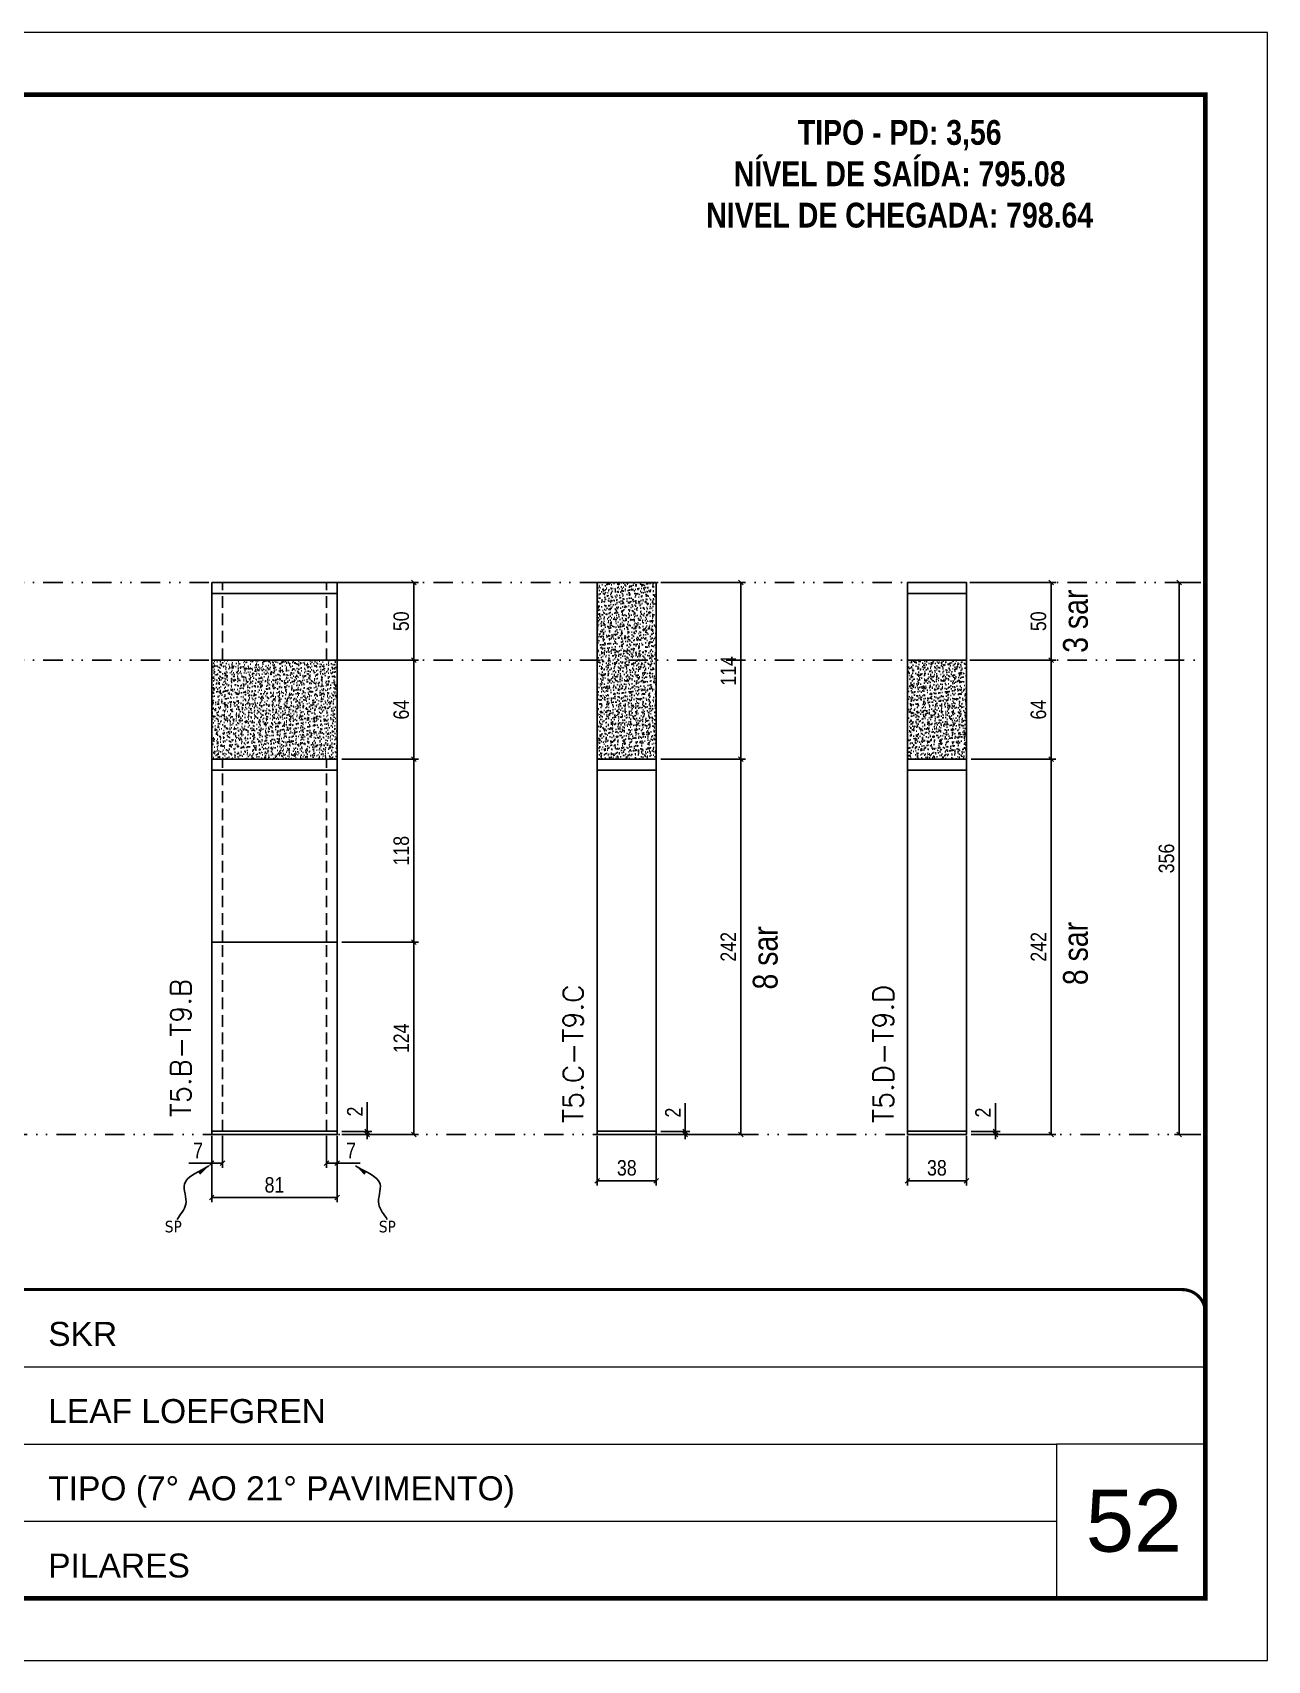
# Model space of a CAD drawing. Extents: x 14400 to 27878, y -21631 to 6985.
# Drawn here: x 19857 to 20653, y -7848 to -6798 of the extents above; entities that cross this region are included whole.
import ezdxf

# ---------------------------------------------------------------- set-up
doc = ezdxf.new("R2010")
doc.units = 0
for name, pattern in [('CONTINUO', [0]), ('DASHED', [0.75, 0.5, -0.25]), ('DIVIDE2', [0.625, 0.25, -0.125, 0, -0.125, 0, -0.125]), ('HIDDEN', [0.375, 0.25, -0.125])]:
    doc.linetypes.add(name, pattern=pattern)
for name, color, linetype, lineweight in [('CARIMBO', 255, 'Continuous', 9), ('Folhas', 255, 'Continuous', 9), ('SARRAFO DE PRESSAO', 251, 'DASHED', 9), ('Texto Seção', 7, 'Continuous', 15)]:
    doc.layers.add(name, color=color, linetype=linetype, lineweight=lineweight)
for name, color, linetype in [('COTA', 241, 'Continuous'), ('NOMENCLATURA', 7, 'Continuous'), ('Nível', 160, 'Continuous'), ('Painéis', 200, 'Continuous'), ('SARR_2.2x7', 40, 'Continuous'), ('Sarrafo de Pressão', 42, 'HIDDEN'), ('texto', 7, 'Continuous')]:
    doc.layers.add(name, color=color, linetype=linetype)
doc.styles.add('ARIAL', font='arial.ttf')
doc.styles.add('ARIAL_NARROW', font='ARIALN.TTF', dxfattribs={"height": 0.2})
doc.styles.add('COTA TECNICA', font='techl___.ttf', dxfattribs={"height": 10})
doc.styles.add('COTA TECNICA-50', font='techl___.ttf', dxfattribs={"height": 10})
doc.styles.add('REGUA-120', font='ROMANS.shx', dxfattribs={"height": 15})
doc.styles.add('ROMANC', font='techb___.ttf', dxfattribs={"height": 2.5})
doc.styles.get("Standard").update_dxf_attribs({"font": 'arial.ttf'})
doc.dimstyles.new('COTA PAINEL-50', dxfattribs={"dimtxt": 10, "dimasz": 3, "dimexe": 3, "dimexo": 3, "dimgap": 3, "dimtad": 1, "dimdec": 1, "dimzin": 12, "dimdsep": 46, "dimtxsty": 'COTA TECNICA-50', "dimblk1": 'OBLIQUE', "dimblk2": 'OBLIQUE', "dimsah": 1, "dimcen": 0.9, "dimclrd": 4, "dimclre": 4, "dimclrt": 240, "dimadec": 1, "dimazin": 3, "dimtfac": 1, "dimtdec": 1, "dimtmove": 0, "dimatfit": 3, "dimfxl": 1, "dimtolj": 1, "dimtzin": 12, "dimarcsym": 0})
doc.dimstyles.new('PAINEL', dxfattribs={"dimtxt": 10, "dimasz": 3, "dimexe": 3, "dimexo": 3, "dimgap": 3, "dimtad": 1, "dimdec": 1, "dimzin": 12, "dimdsep": 46, "dimtxsty": 'COTA TECNICA', "dimblk1": 'OBLIQUE', "dimblk2": 'OBLIQUE', "dimsah": 1, "dimcen": 0.9, "dimclrd": 4, "dimclre": 4, "dimclrt": 240, "dimadec": 1, "dimazin": 3, "dimtfac": 1, "dimtdec": 1, "dimtmove": 0, "dimatfit": 3, "dimfxl": 1, "dimtolj": 1, "dimtzin": 12, "dimarcsym": 0})
doc.dimstyles.get("Standard").update_dxf_attribs({"dimtxt": 0.18, "dimasz": 0.18, "dimexe": 0.18, "dimexo": 0.0625, "dimgap": 0.09, "dimtad": 0, "dimtih": 1, "dimtoh": 1, "dimdec": 4, "dimzin": 0, "dimdsep": 46, "dimtxsty": 'Standard', "dimcen": 0.09, "dimadec": 0, "dimazin": 0, "dimtfac": 1, "dimtdec": 4, "dimtofl": 0, "dimtmove": 0, "dimatfit": 3, "dimfxl": 1, "dimtolj": 1, "dimtzin": 0, "dimarcsym": 0})

# ---------------------------------------------------------------- blocks, each defined once
blk = doc.blocks.new('9999999999')
at = {"color": 30, "linetype": 'CONTINUO'}
for p, q in [((98564.6, 34379.6), (99584, 34379.6)), ((98564.6, 34329.8), (99488, 34329.8)), ((99584, 34329.8), (99488, 34329.8)), ((99488, 34329.8), (99488, 34230.2)), ((98564.6, 34280), (99488, 34280))]:
    blk.add_line(p, q, dxfattribs=at)
at = {"color": 30, "linetype": 'CONTINUO', "const_width": 2}
blk.add_lwpolyline([(99584, 34230.2), (99584, 34414.4, 0.414214), (99569, 34429.4), (98229, 34429.4, 0.414214), (98214, 34414.4), (98214, 34245.2, 0.414214), (98229, 34230.2), (99584, 34230.2)], format="xyb", dxfattribs=at)
at = {"layer": 'Folhas'}
blk.add_lwpolyline([(98139, 34190.2), (99624, 34190.2), (99624, 35240.2), (98139, 35240.2)], close=True, dxfattribs=at)
at = {"layer": 'Folhas', "color": 30, "const_width": 3}
blk.add_lwpolyline([(98214, 34230.2), (99584, 34230.2), (99584, 35200.2), (98214, 35200.2)], close=True, dxfattribs=at)
at = {"color": 7, "linetype": 'Continuous', "ltscale": 5, "style": 'ARIAL'}
for s, height, p in [('SKR', 15.48, (98837.7, 34393.1)), ('LEAF LOEFGREN', 15.483, (98837.7, 34343.3)), ('TIPO (7° AO 21° PAVIMENTO)', 15.483, (98837.7, 34293.5)), ('PILARES', 15.48, (98837.7, 34243.7))]:
    blk.add_text(s, height=height, dxfattribs=at).set_placement(p)
blk = doc.blocks.new('_Oblique')
at = {"color": 0, "linetype": 'ByBlock', "lineweight": -2}
blk.add_line((-0.5, -0.5), (0.5, 0.5), dxfattribs=at)
blk = doc.blocks.new('*D2266')
at = {"layer": 'COTA', "color": 4, "lineweight": -2, "transparency": 16777216}
for p, q in [((20610.5, -7152.9), (20593.6, -7152.9)), ((20596.6, -7508.9), (20596.6, -7152.9)), ((20610.5, -7508.9), (20593.6, -7508.9))]:
    blk.add_line(p, q, dxfattribs=at)
at = {"layer": 'Defpoints', "color": 0, "transparency": 16777216}
for p in [(20596.6, -7152.9), (20613.5, -7152.9), (20613.5, -7508.9)]:
    blk.add_point(p, dxfattribs=at)
at = {"layer": 'COTA', "color": 4, "lineweight": -2, "transparency": 16777216, "xscale": 3, "yscale": 3, "zscale": 3}
for p, rotation in [((20596.6, -7152.9), 90), ((20596.6, -7508.9), 270)]:
    blk.add_blockref('_Oblique', p, dxfattribs=dict(at, rotation=rotation))
at = {"layer": 'COTA', "color": 240, "transparency": 16777216, "insert": (20588.4, -7330.9), "char_height": 10, "attachment_point": 5, "rotation": 90, "style": 'COTA TECNICA'}
blk.add_mtext('\\A1;356', dxfattribs=at)
blk = doc.blocks.new('*D2274')
at = {"layer": 'COTA', "color": 4, "lineweight": -2, "transparency": 16777216}
for p, q in [((19972.6, -7509.9), (19972.6, -7552.6)), ((20053.6, -7509.9), (20053.6, -7552.6)), ((20053.6, -7549.6), (19972.6, -7549.6))]:
    blk.add_line(p, q, dxfattribs=at)
at = {"layer": 'Defpoints', "color": 0, "transparency": 16777216}
for p in [(19972.6, -7506.9), (20053.6, -7506.9), (19972.6, -7549.6)]:
    blk.add_point(p, dxfattribs=at)
at = {"layer": 'COTA', "color": 4, "lineweight": -2, "transparency": 16777216, "xscale": 3, "yscale": 3, "zscale": 3, "rotation": 180}
blk.add_blockref('_Oblique', (19972.6, -7549.6), dxfattribs=at)
at = {"layer": 'COTA', "color": 4, "lineweight": -2, "transparency": 16777216, "xscale": 3, "yscale": 3, "zscale": 3}
blk.add_blockref('_Oblique', (20053.6, -7549.6), dxfattribs=at)
at = {"layer": 'COTA', "color": 240, "transparency": 16777216, "insert": (20013.1, -7541.5), "char_height": 10, "attachment_point": 5, "style": 'COTA TECNICA'}
blk.add_mtext('\\A1;81', dxfattribs=at)
blk = doc.blocks.new('*D2275')
at = {"layer": 'COTA', "color": 4, "lineweight": -2, "transparency": 16777216}
for p, q in [((20046.6, -7509.9), (20046.6, -7530.4)), ((20053.6, -7511.9), (20053.6, -7530.4)), ((20046.6, -7527.4), (20053.6, -7527.4)), ((20053.6, -7527.4), (20068.4, -7527.4))]:
    blk.add_line(p, q, dxfattribs=at)
at = {"layer": 'Defpoints', "color": 0, "transparency": 16777216}
for p in [(20046.6, -7506.9), (20053.6, -7508.9), (20053.6, -7527.4)]:
    blk.add_point(p, dxfattribs=at)
at = {"layer": 'COTA', "color": 4, "lineweight": -2, "transparency": 16777216, "xscale": 3, "yscale": 3, "zscale": 3, "rotation": 180}
blk.add_blockref('_Oblique', (20046.6, -7527.4), dxfattribs=at)
at = {"layer": 'COTA', "color": 4, "lineweight": -2, "transparency": 16777216, "xscale": 3, "yscale": 3, "zscale": 3}
blk.add_blockref('_Oblique', (20053.6, -7527.4), dxfattribs=at)
at = {"layer": 'COTA', "color": 240, "transparency": 16777216, "insert": (20062.5, -7519.3), "char_height": 10, "attachment_point": 5, "style": 'COTA TECNICA-50'}
blk.add_mtext('\\A1;7', dxfattribs=at)
blk = doc.blocks.new('*D2276')
at = {"layer": 'COTA', "color": 4, "lineweight": -2, "transparency": 16777216}
for p, q in [((19972.6, -7511.9), (19972.6, -7530.4)), ((19979.6, -7509.9), (19979.6, -7530.4)), ((19972.6, -7527.4), (19957.9, -7527.4)), ((19979.6, -7527.4), (19972.6, -7527.4))]:
    blk.add_line(p, q, dxfattribs=at)
at = {"layer": 'Defpoints', "color": 0, "transparency": 16777216}
for p in [(19979.6, -7506.9), (19972.6, -7508.9), (19972.6, -7527.4)]:
    blk.add_point(p, dxfattribs=at)
at = {"layer": 'COTA', "color": 4, "lineweight": -2, "transparency": 16777216, "xscale": 3, "yscale": 3, "zscale": 3, "rotation": 180}
blk.add_blockref('_Oblique', (19972.6, -7527.4), dxfattribs=at)
at = {"layer": 'COTA', "color": 4, "lineweight": -2, "transparency": 16777216, "xscale": 3, "yscale": 3, "zscale": 3}
blk.add_blockref('_Oblique', (19979.6, -7527.4), dxfattribs=at)
at = {"layer": 'COTA', "color": 240, "transparency": 16777216, "insert": (19963.8, -7519.3), "char_height": 10, "attachment_point": 5, "style": 'COTA TECNICA-50'}
blk.add_mtext('\\A1;7', dxfattribs=at)
blk = doc.blocks.new('*D2278')
at = {"layer": 'COTA', "color": 4, "linetype": 'ByBlock', "lineweight": -2, "transparency": 16777216}
for p, q in [((20056.6, -7384.9), (20106, -7384.9)), ((20103, -7508.9), (20103, -7384.9)), ((20056.6, -7508.9), (20106, -7508.9))]:
    blk.add_line(p, q, dxfattribs=at)
at = {"layer": 'Defpoints', "color": 0, "linetype": 'ByBlock', "transparency": 16777216}
for p in [(20053.6, -7384.9), (20103, -7384.9), (20053.6, -7508.9)]:
    blk.add_point(p, dxfattribs=at)
at = {"layer": 'COTA', "color": 4, "linetype": 'ByBlock', "lineweight": -2, "transparency": 16777216, "xscale": 3, "yscale": 3, "zscale": 3}
for p, rotation in [((20103, -7384.9), 90), ((20103, -7508.9), 270)]:
    blk.add_blockref('_Oblique', p, dxfattribs=dict(at, rotation=rotation))
at = {"layer": 'COTA', "color": 240, "linetype": 'ByBlock', "transparency": 16777216, "insert": (20094.9, -7446.9), "char_height": 10, "attachment_point": 5, "rotation": 90, "style": 'COTA TECNICA'}
blk.add_mtext('\\A1;124', dxfattribs=at)
blk = doc.blocks.new('*D2277')
at = {"layer": 'COTA', "color": 4, "lineweight": -2, "transparency": 16777216}
for p, q in [((20072.9, -7506.9), (20072.9, -7488.1)), ((20056.6, -7506.9), (20075.9, -7506.9)), ((20072.9, -7508.9), (20072.9, -7506.9)), ((20056.6, -7508.9), (20075.9, -7508.9)), ((20072.9, -7508.9), (20072.9, -7511.9))]:
    blk.add_line(p, q, dxfattribs=at)
at = {"layer": 'Defpoints', "color": 0, "transparency": 16777216}
for p in [(20053.6, -7506.9), (20053.6, -7508.9), (20072.9, -7508.9)]:
    blk.add_point(p, dxfattribs=at)
at = {"layer": 'COTA', "color": 4, "lineweight": -2, "transparency": 16777216, "xscale": 3, "yscale": 3, "zscale": 3}
for p, rotation in [((20072.9, -7506.9), 270), ((20072.9, -7508.9), 90)]:
    blk.add_blockref('_Oblique', p, dxfattribs=dict(at, rotation=rotation))
at = {"layer": 'COTA', "color": 240, "transparency": 16777216, "insert": (20064.9, -7494.1), "char_height": 10, "attachment_point": 5, "rotation": 90, "style": 'COTA TECNICA-50'}
blk.add_mtext('\\A1;2', dxfattribs=at)
blk = doc.blocks.new('*D2279')
at = {"layer": 'COTA', "color": 4, "linetype": 'ByBlock', "lineweight": -2, "transparency": 16777216}
for p, q in [((20056.6, -7384.9), (20106, -7384.9)), ((20103, -7508.9), (20103, -7384.9)), ((20056.6, -7508.9), (20106, -7508.9))]:
    blk.add_line(p, q, dxfattribs=at)
at = {"layer": 'Defpoints', "color": 0, "linetype": 'ByBlock', "transparency": 16777216}
for p in [(20053.6, -7384.9), (20103, -7384.9), (20053.6, -7508.9)]:
    blk.add_point(p, dxfattribs=at)
at = {"layer": 'COTA', "color": 4, "linetype": 'ByBlock', "lineweight": -2, "transparency": 16777216, "xscale": 3, "yscale": 3, "zscale": 3}
for p, rotation in [((20103, -7384.9), 90), ((20103, -7508.9), 270)]:
    blk.add_blockref('_Oblique', p, dxfattribs=dict(at, rotation=rotation))
at = {"layer": 'COTA', "color": 240, "linetype": 'ByBlock', "transparency": 16777216, "insert": (20094.9, -7446.9), "char_height": 10, "attachment_point": 5, "rotation": 90, "style": 'COTA TECNICA'}
blk.add_mtext('\\A1;124', dxfattribs=at)
blk = doc.blocks.new('*D2280')
at = {"layer": 'COTA', "color": 4, "lineweight": -2, "transparency": 16777216}
for p, q in [((20056.6, -7202.9), (20106, -7202.9)), ((20103, -7266.9), (20103, -7202.9)), ((20056.6, -7266.9), (20106, -7266.9))]:
    blk.add_line(p, q, dxfattribs=at)
at = {"layer": 'Defpoints', "color": 0, "transparency": 16777216}
for p in [(20053.6, -7202.9), (20103, -7202.9), (20053.6, -7266.9)]:
    blk.add_point(p, dxfattribs=at)
at = {"layer": 'COTA', "color": 4, "lineweight": -2, "transparency": 16777216, "xscale": 3, "yscale": 3, "zscale": 3}
for p, rotation in [((20103, -7202.9), 90), ((20103, -7266.9), 270)]:
    blk.add_blockref('_Oblique', p, dxfattribs=dict(at, rotation=rotation))
at = {"layer": 'COTA', "color": 240, "transparency": 16777216, "insert": (20094.9, -7234.9), "char_height": 10, "attachment_point": 5, "rotation": 90, "style": 'COTA TECNICA'}
blk.add_mtext('\\A1;64', dxfattribs=at)
blk = doc.blocks.new('*D2281')
at = {"layer": 'COTA', "color": 4, "lineweight": -2, "transparency": 16777216}
for p, q in [((20056.6, -7266.9), (20106, -7266.9)), ((20103, -7384.9), (20103, -7266.9)), ((20056.6, -7384.9), (20106, -7384.9))]:
    blk.add_line(p, q, dxfattribs=at)
at = {"layer": 'Defpoints', "color": 0, "transparency": 16777216}
for p in [(20053.6, -7266.9), (20103, -7266.9), (20053.6, -7384.9)]:
    blk.add_point(p, dxfattribs=at)
at = {"layer": 'COTA', "color": 4, "lineweight": -2, "transparency": 16777216, "xscale": 3, "yscale": 3, "zscale": 3}
for p, rotation in [((20103, -7266.9), 90), ((20103, -7384.9), 270)]:
    blk.add_blockref('_Oblique', p, dxfattribs=dict(at, rotation=rotation))
at = {"layer": 'COTA', "color": 240, "transparency": 16777216, "insert": (20094.9, -7325.9), "char_height": 10, "attachment_point": 5, "rotation": 90, "style": 'COTA TECNICA'}
blk.add_mtext('\\A1;118', dxfattribs=at)
blk = doc.blocks.new('*D2282')
at = {"layer": 'COTA', "color": 4, "lineweight": -2, "transparency": 16777216}
for p, q in [((20056.6, -7152.9), (20106, -7152.9)), ((20103, -7202.9), (20103, -7152.9)), ((20056.6, -7202.9), (20106, -7202.9))]:
    blk.add_line(p, q, dxfattribs=at)
at = {"layer": 'Defpoints', "color": 0, "transparency": 16777216}
for p in [(20053.6, -7152.9), (20103, -7152.9), (20053.6, -7202.9)]:
    blk.add_point(p, dxfattribs=at)
at = {"layer": 'COTA', "color": 4, "lineweight": -2, "transparency": 16777216, "xscale": 3, "yscale": 3, "zscale": 3}
for p, rotation in [((20103, -7152.9), 90), ((20103, -7202.9), 270)]:
    blk.add_blockref('_Oblique', p, dxfattribs=dict(at, rotation=rotation))
at = {"layer": 'COTA', "color": 240, "transparency": 16777216, "insert": (20094.9, -7177.9), "char_height": 10, "attachment_point": 5, "rotation": 90, "style": 'COTA TECNICA'}
blk.add_mtext('\\A1;50', dxfattribs=at)
blk = doc.blocks.new('*D2283')
at = {"layer": 'COTA', "color": 4, "lineweight": -2, "transparency": 16777216}
for p, q in [((20221.3, -7509.9), (20221.3, -7541.8)), ((20259.3, -7509.9), (20259.3, -7541.8)), ((20221.3, -7538.8), (20259.3, -7538.8))]:
    blk.add_line(p, q, dxfattribs=at)
at = {"layer": 'Defpoints', "color": 0, "transparency": 16777216}
for p in [(20221.3, -7506.9), (20259.3, -7506.9), (20259.3, -7538.8)]:
    blk.add_point(p, dxfattribs=at)
at = {"layer": 'COTA', "color": 4, "lineweight": -2, "transparency": 16777216, "xscale": 3, "yscale": 3, "zscale": 3, "rotation": 180}
blk.add_blockref('_Oblique', (20221.3, -7538.8), dxfattribs=at)
at = {"layer": 'COTA', "color": 4, "lineweight": -2, "transparency": 16777216, "xscale": 3, "yscale": 3, "zscale": 3}
blk.add_blockref('_Oblique', (20259.3, -7538.8), dxfattribs=at)
at = {"layer": 'COTA', "color": 240, "transparency": 16777216, "insert": (20240.3, -7530.5), "char_height": 10, "attachment_point": 5, "style": 'COTA TECNICA'}
blk.add_mtext('\\A1;38', dxfattribs=at)
blk = doc.blocks.new('*D2284')
at = {"layer": 'COTA', "color": 4, "lineweight": -2, "transparency": 16777216}
for p, q in [((20278, -7506.9), (20278, -7488.8)), ((20262.3, -7506.9), (20281, -7506.9)), ((20278, -7508.9), (20278, -7506.9)), ((20262.3, -7508.9), (20281, -7508.9)), ((20278, -7508.9), (20278, -7511.9))]:
    blk.add_line(p, q, dxfattribs=at)
at = {"layer": 'Defpoints', "color": 0, "transparency": 16777216}
for p in [(20259.3, -7506.9), (20278, -7506.9), (20259.3, -7508.9)]:
    blk.add_point(p, dxfattribs=at)
at = {"layer": 'COTA', "color": 4, "lineweight": -2, "transparency": 16777216, "xscale": 3, "yscale": 3, "zscale": 3}
for p, rotation in [((20278, -7506.9), 270), ((20278, -7508.9), 90)]:
    blk.add_blockref('_Oblique', p, dxfattribs=dict(at, rotation=rotation))
at = {"layer": 'COTA', "color": 240, "transparency": 16777216, "insert": (20270, -7494.8), "char_height": 10, "attachment_point": 5, "rotation": 90, "style": 'COTA TECNICA-50'}
blk.add_mtext('\\A1;2', dxfattribs=at)
blk = doc.blocks.new('*D2285')
at = {"layer": 'COTA', "color": 4, "lineweight": -2, "transparency": 16777216}
for p, q in [((20262.3, -7266.9), (20316.8, -7266.9)), ((20313.8, -7508.9), (20313.8, -7266.9)), ((20262.3, -7508.9), (20316.8, -7508.9))]:
    blk.add_line(p, q, dxfattribs=at)
at = {"layer": 'Defpoints', "color": 0, "transparency": 16777216}
for p in [(20259.3, -7266.9), (20313.8, -7266.9), (20259.3, -7508.9)]:
    blk.add_point(p, dxfattribs=at)
at = {"layer": 'COTA', "color": 4, "lineweight": -2, "transparency": 16777216, "xscale": 3, "yscale": 3, "zscale": 3}
for p, rotation in [((20313.8, -7266.9), 90), ((20313.8, -7508.9), 270)]:
    blk.add_blockref('_Oblique', p, dxfattribs=dict(at, rotation=rotation))
at = {"layer": 'COTA', "color": 240, "transparency": 16777216, "insert": (20305.8, -7387.9), "char_height": 10, "attachment_point": 5, "rotation": 90, "style": 'COTA TECNICA'}
blk.add_mtext('\\A1;242', dxfattribs=at)
blk = doc.blocks.new('*D2286')
at = {"layer": 'COTA', "color": 4, "lineweight": -2, "transparency": 16777216}
for p, q in [((20421.3, -7509.9), (20421.3, -7541.8)), ((20459.3, -7509.9), (20459.3, -7541.8)), ((20421.3, -7538.8), (20459.3, -7538.8))]:
    blk.add_line(p, q, dxfattribs=at)
at = {"layer": 'Defpoints', "color": 0, "transparency": 16777216}
for p in [(20421.3, -7506.9), (20459.3, -7506.9), (20459.3, -7538.8)]:
    blk.add_point(p, dxfattribs=at)
at = {"layer": 'COTA', "color": 4, "lineweight": -2, "transparency": 16777216, "xscale": 3, "yscale": 3, "zscale": 3, "rotation": 180}
blk.add_blockref('_Oblique', (20421.3, -7538.8), dxfattribs=at)
at = {"layer": 'COTA', "color": 4, "lineweight": -2, "transparency": 16777216, "xscale": 3, "yscale": 3, "zscale": 3}
blk.add_blockref('_Oblique', (20459.3, -7538.8), dxfattribs=at)
at = {"layer": 'COTA', "color": 240, "transparency": 16777216, "insert": (20440.3, -7530.5), "char_height": 10, "attachment_point": 5, "style": 'COTA TECNICA'}
blk.add_mtext('\\A1;38', dxfattribs=at)
blk = doc.blocks.new('*D2287')
at = {"layer": 'COTA', "color": 4, "lineweight": -2, "transparency": 16777216}
for p, q in [((20478, -7506.9), (20478, -7488.8)), ((20462.3, -7506.9), (20481, -7506.9)), ((20478, -7508.9), (20478, -7506.9)), ((20462.3, -7508.9), (20481, -7508.9)), ((20478, -7508.9), (20478, -7511.9))]:
    blk.add_line(p, q, dxfattribs=at)
at = {"layer": 'Defpoints', "color": 0, "transparency": 16777216}
for p in [(20459.3, -7506.9), (20478, -7506.9), (20459.3, -7508.9)]:
    blk.add_point(p, dxfattribs=at)
at = {"layer": 'COTA', "color": 4, "lineweight": -2, "transparency": 16777216, "xscale": 3, "yscale": 3, "zscale": 3}
for p, rotation in [((20478, -7506.9), 270), ((20478, -7508.9), 90)]:
    blk.add_blockref('_Oblique', p, dxfattribs=dict(at, rotation=rotation))
at = {"layer": 'COTA', "color": 240, "transparency": 16777216, "insert": (20470, -7494.8), "char_height": 10, "attachment_point": 5, "rotation": 90, "style": 'COTA TECNICA-50'}
blk.add_mtext('\\A1;2', dxfattribs=at)
blk = doc.blocks.new('*D2288')
at = {"layer": 'COTA', "color": 4, "lineweight": -2, "transparency": 16777216}
for p, q in [((20462.3, -7266.9), (20516.9, -7266.9)), ((20513.9, -7508.9), (20513.9, -7266.9)), ((20462.3, -7508.9), (20516.9, -7508.9))]:
    blk.add_line(p, q, dxfattribs=at)
at = {"layer": 'Defpoints', "color": 0, "transparency": 16777216}
for p in [(20459.3, -7266.9), (20513.9, -7266.9), (20459.3, -7508.9)]:
    blk.add_point(p, dxfattribs=at)
at = {"layer": 'COTA', "color": 4, "lineweight": -2, "transparency": 16777216, "xscale": 3, "yscale": 3, "zscale": 3}
for p, rotation in [((20513.9, -7266.9), 90), ((20513.9, -7508.9), 270)]:
    blk.add_blockref('_Oblique', p, dxfattribs=dict(at, rotation=rotation))
at = {"layer": 'COTA', "color": 240, "transparency": 16777216, "insert": (20505.8, -7387.9), "char_height": 10, "attachment_point": 5, "rotation": 90, "style": 'COTA TECNICA'}
blk.add_mtext('\\A1;242', dxfattribs=at)
blk = doc.blocks.new('*D2289')
at = {"layer": 'COTA', "color": 4, "lineweight": -2, "transparency": 16777216}
for p, q in [((20262.3, -7152.9), (20316.8, -7152.9)), ((20313.8, -7266.9), (20313.8, -7152.9)), ((20262.3, -7266.9), (20316.8, -7266.9))]:
    blk.add_line(p, q, dxfattribs=at)
at = {"layer": 'Defpoints', "color": 0, "transparency": 16777216}
for p in [(20259.3, -7152.9), (20313.8, -7152.9), (20259.3, -7266.9)]:
    blk.add_point(p, dxfattribs=at)
at = {"layer": 'COTA', "color": 4, "lineweight": -2, "transparency": 16777216, "xscale": 3, "yscale": 3, "zscale": 3}
for p, rotation in [((20313.8, -7152.9), 90), ((20313.8, -7266.9), 270)]:
    blk.add_blockref('_Oblique', p, dxfattribs=dict(at, rotation=rotation))
at = {"layer": 'COTA', "color": 240, "transparency": 16777216, "insert": (20305.8, -7209.9), "char_height": 10, "attachment_point": 5, "rotation": 90, "style": 'COTA TECNICA'}
blk.add_mtext('\\A1;114', dxfattribs=at)
blk = doc.blocks.new('*D2290')
at = {"layer": 'COTA', "color": 4, "lineweight": -2, "transparency": 16777216}
for p, q in [((20462.3, -7202.9), (20516.9, -7202.9)), ((20513.9, -7266.9), (20513.9, -7202.9)), ((20462.3, -7266.9), (20516.9, -7266.9))]:
    blk.add_line(p, q, dxfattribs=at)
at = {"layer": 'Defpoints', "color": 0, "transparency": 16777216}
for p in [(20459.3, -7202.9), (20513.9, -7202.9), (20459.3, -7266.9)]:
    blk.add_point(p, dxfattribs=at)
at = {"layer": 'COTA', "color": 4, "lineweight": -2, "transparency": 16777216, "xscale": 3, "yscale": 3, "zscale": 3}
for p, rotation in [((20513.9, -7202.9), 90), ((20513.9, -7266.9), 270)]:
    blk.add_blockref('_Oblique', p, dxfattribs=dict(at, rotation=rotation))
at = {"layer": 'COTA', "color": 240, "transparency": 16777216, "insert": (20505.8, -7234.9), "char_height": 10, "attachment_point": 5, "rotation": 90, "style": 'COTA TECNICA'}
blk.add_mtext('\\A1;64', dxfattribs=at)
blk = doc.blocks.new('*D2291')
at = {"layer": 'COTA', "color": 4, "lineweight": -2, "transparency": 16777216}
for p, q in [((20462.3, -7152.9), (20516.9, -7152.9)), ((20513.9, -7202.9), (20513.9, -7152.9)), ((20462.3, -7202.9), (20516.9, -7202.9))]:
    blk.add_line(p, q, dxfattribs=at)
at = {"layer": 'Defpoints', "color": 0, "transparency": 16777216}
for p in [(20459.3, -7152.9), (20513.9, -7152.9), (20459.3, -7202.9)]:
    blk.add_point(p, dxfattribs=at)
at = {"layer": 'COTA', "color": 4, "lineweight": -2, "transparency": 16777216, "xscale": 3, "yscale": 3, "zscale": 3}
for p, rotation in [((20513.9, -7152.9), 90), ((20513.9, -7202.9), 270)]:
    blk.add_blockref('_Oblique', p, dxfattribs=dict(at, rotation=rotation))
at = {"layer": 'COTA', "color": 240, "transparency": 16777216, "insert": (20505.8, -7177.9), "char_height": 10, "attachment_point": 5, "rotation": 90, "style": 'COTA TECNICA'}
blk.add_mtext('\\A1;50', dxfattribs=at)

msp = doc.modelspace()

# ---------------------------------------------------------------- hatches: boundary and pattern name
at = {"layer": 'COTA', "linetype": 'ByBlock'}
h = msp.add_hatch(dxfattribs=at)
h.set_pattern_fill('AR-CONC', color=256, scale=0.03)
h.set_pattern_definition([(50, (2944.8437, -2274.15), (5.4655401, -0.4781726), [0.5715, -6.2865]), (355, (2944.8437, -2274.15), (-1.0573026, 5.7317054), [0.4572, -5.0292175]), (100.451445, (2945.299, -2274.19), (4.4082374, 5.2535326), [0.4857003, -5.3427073]), (46.1842, (2944.844, -2272.626), (8.1323712, -1.2612698), [0.85725, -9.42975]), (96.63556, (2945.521, -2272.731), (7.122124, 7.4227837), [0.7285507, -8.0140682]), (351.18415, (2944.844, -2272.626), (7.122124, 7.4227837), [0.685799, -7.543792]), (21, (2945.6057, -2273.007), (4.5484317, -3.067956), [0.5715, -6.2865]), (326, (2945.6057, -2273.007), (1.8540609, 5.525639), [0.4572, -5.0292]), (71.451445, (2945.9847, -2273.263), (6.4024926, 2.457683), [0.4857003, -5.3426981]), (37.5, (2944.8437, -2274.1502), (0.0926581, 2.53665117), [0, -4.96824, 0, -5.1054, 0, -5.04825]), (7.5, (2944.8437, -2274.1502), (2.00458988, 3.00541724), [0, -2.91084, 0, -4.85394, 0, -1.92405]), (327.5, (2943.1444, -2274.1502), (4.06771786, -0.17186232), [0, -1.905, 0, -5.9436, 0, -7.8867]), (317.5, (2942.3824, -2274.1502), (4.44387544, 0.7627947), [0, -2.4765, 0, -3.94716, 0, -5.6007])])
h.paths.add_polyline_path([(20259.276, -7152.891), (20221.276, -7152.891), (20221.276, -7266.891), (20259.276, -7266.891)])
at = {"layer": 'COTA'}
h = msp.add_hatch(dxfattribs=at)
h.set_pattern_fill('AR-CONC', color=256, scale=0.03)
h.set_pattern_definition([(50, (1585, -1148.575), (5.4655401, -0.4781726), [0.5715, -6.2865]), (355, (1585, -1148.575), (-1.0573026, 5.7317054), [0.4572, -5.0292175]), (100.451445, (1585.4555, -1148.615), (4.4082374, 5.2535326), [0.4857003, -5.3427073]), (46.1842, (1585, -1147.051), (8.1323712, -1.2612698), [0.85725, -9.42975]), (96.635558, (1585.678, -1147.156), (7.122124, 7.4227837), [0.7285507, -8.0140682]), (351.18415, (1585, -1147.051), (7.122124, 7.4227837), [0.685799, -7.543792]), (21, (1585.762, -1147.432), (4.5484317, -3.0679559), [0.5715, -6.2865]), (326, (1585.762, -1147.432), (1.8540609, 5.525639), [0.4572, -5.0292]), (71.451445, (1586.141, -1147.688), (6.4024926, 2.457683), [0.4857003, -5.3426981]), (37.5, (1585, -1148.5751), (0.0926581, 2.53665117), [0, -4.96824, 0, -5.1054, 0, -5.04825]), (7.5, (1585, -1148.575), (2.00458988, 3.00541724), [0, -2.91084, 0, -4.85394, 0, -1.92405]), (327.5, (1583.3007, -1148.5751), (4.06771786, -0.17186232), [0, -1.905, 0, -5.9436, 0, -7.8867]), (317.5, (1582.5387, -1148.575), (4.44387544, 0.7627947), [0, -2.4765, 0, -3.94716, 0, -5.6007])])
h.paths.add_polyline_path([(19972.626, -7202.891), (19972.626, -7266.891), (20053.626, -7266.891), (20053.626, -7202.891)])
at = {"layer": 'COTA', "linetype": 'ByBlock'}
h = msp.add_hatch(dxfattribs=at)
h.set_pattern_fill('AR-CONC', color=256, scale=0.03)
h.set_pattern_definition([(50, (3148.9144, -2274.15), (5.4655401, -0.4781726), [0.5715, -6.2865]), (355, (3148.9144, -2274.15), (-1.0573026, 5.7317054), [0.4572, -5.0292175]), (100.451445, (3149.37, -2274.19), (4.4082374, 5.2535326), [0.4857003, -5.3427073]), (46.1842, (3148.9144, -2272.626), (8.1323712, -1.2612698), [0.85725, -9.42975]), (96.63556, (3149.592, -2272.731), (7.122124, 7.4227837), [0.7285507, -8.0140682]), (351.18415, (3148.914, -2272.626), (7.122124, 7.4227837), [0.685799, -7.543792]), (21, (3149.6764, -2273.007), (4.5484317, -3.067956), [0.5715, -6.2865]), (326, (3149.6764, -2273.007), (1.8540609, 5.525639), [0.4572, -5.0292]), (71.451445, (3150.0554, -2273.263), (6.4024926, 2.457683), [0.4857003, -5.3426981]), (37.5, (3148.9144, -2274.1502), (0.0926581, 2.53665117), [0, -4.96824, 0, -5.1054, 0, -5.04825]), (7.5, (3148.9144, -2274.1502), (2.00458988, 3.00541724), [0, -2.91084, 0, -4.85394, 0, -1.92405]), (327.5, (3147.2152, -2274.1502), (4.06771786, -0.17186232), [0, -1.905, 0, -5.9436, 0, -7.8867]), (317.5, (3146.453, -2274.1502), (4.44387544, 0.7627947), [0, -2.4765, 0, -3.94716, 0, -5.6007])])
h.paths.add_polyline_path([(20459.347, -7202.891), (20421.347, -7202.891), (20421.347, -7266.891), (20459.347, -7266.891)])

# ---------------------------------------------------------------- linework, layer by layer
for p, q in [((20221.276, -7152.891), (20259.276, -7152.891)), ((20221.276, -7266.891), (20221.276, -7152.891)), ((20259.276, -7266.891), (20259.276, -7152.891)), ((20421.347, -7202.891), (20459.347, -7202.891)), ((20421.347, -7266.891), (20421.347, -7202.891)), ((20459.347, -7266.891), (20459.347, -7202.891))]:
    msp.add_line(p, q, dxfattribs=at)
at = {"layer": 'COTA'}
for p, q in [((19972.626, -7266.891), (19972.626, -7202.891)), ((20053.626, -7202.891), (20053.626, -7266.891))]:
    msp.add_line(p, q, dxfattribs=at)
at = {"layer": 'Nível', "color": 4, "linetype": 'DIVIDE2', "ltscale": 50}
for p, q in [((19643.863, -7152.891), (20613.467, -7152.891)), ((19643.863, -7202.891), (20613.467, -7202.891)), ((19243.467, -7508.891), (20613.467, -7508.891))]:
    msp.add_line(p, q, dxfattribs=at)
at = {"layer": 'Painéis'}
for p, q in [((20053.626, -7152.891), (19972.626, -7152.891)), ((19972.626, -7202.891), (19972.626, -7152.891)), ((20053.626, -7202.891), (20053.626, -7152.891)), ((20053.626, -7202.891), (19972.626, -7202.891)), ((19972.626, -7266.891), (19972.626, -7506.891)), ((20053.626, -7266.891), (19972.626, -7266.891)), ((20053.626, -7506.891), (20053.626, -7266.891)), ((20221.276, -7506.891), (20221.276, -7266.128)), ((20221.276, -7266.891), (20259.276, -7266.891)), ((20259.276, -7506.891), (20259.276, -7266.891)), ((20421.347, -7506.891), (20421.347, -7266.128)), ((20421.347, -7266.891), (20459.347, -7266.891)), ((20459.347, -7506.891), (20459.347, -7266.891)), ((20053.626, -7384.891), (19972.626, -7384.891)), ((19972.626, -7506.891), (20053.626, -7506.891)), ((20221.276, -7506.891), (20259.276, -7506.891)), ((20221.276, -7506.891), (20259.276, -7506.891)), ((20221.276, -7508.891), (20221.276, -7506.891)), ((20259.276, -7506.891), (20259.276, -7508.891)), ((20421.347, -7506.891), (20459.347, -7506.891)), ((20421.347, -7506.891), (20459.347, -7506.891)), ((20421.347, -7508.891), (20421.347, -7506.891)), ((20459.347, -7506.891), (20459.347, -7508.891)), ((20259.276, -7508.891), (20221.276, -7508.891)), ((20459.347, -7508.891), (20421.347, -7508.891))]:
    msp.add_line(p, q, dxfattribs=at)
for points in [[(20421.347, -7202.891), (20459.347, -7202.891), (20459.347, -7152.891), (20421.347, -7152.891)], [(20053.626, -7506.891), (19972.626, -7506.891), (19972.626, -7508.891), (20053.626, -7508.891)]]:
    msp.add_lwpolyline(points, close=True, dxfattribs=at)
at = {"layer": 'SARR_2.2x7'}
for p, q in [((20053.626, -7159.891), (19972.626, -7159.891)), ((20421.347, -7159.891), (20459.347, -7159.891)), ((20053.626, -7273.891), (19972.626, -7273.891)), ((20221.276, -7273.891), (20259.276, -7273.891)), ((20421.347, -7273.891), (20459.347, -7273.891))]:
    msp.add_line(p, q, dxfattribs=at)
at = {"layer": 'Sarrafo de Pressão', "ltscale": 30}
for p, q in [((19979.626, -7202.891), (19979.626, -7152.891)), ((20046.626, -7202.891), (20046.626, -7152.891)), ((19979.626, -7384.891), (19979.626, -7266.891)), ((20046.626, -7384.891), (20046.626, -7266.891)), ((19979.626, -7506.891), (19979.626, -7384.891)), ((20046.626, -7506.891), (20046.626, -7384.891))]:
    msp.add_line(p, q, dxfattribs=at)

# ---------------------------------------------------------------- block references
at = {"layer": 'SARRAFO DE PRESSAO', "color": 6, "linetype": 'ByBlock'}
msp.add_blockref('9999999999', (-78970.511, -42038.379), dxfattribs=at)

# ---------------------------------------------------------------- texts
at = {"layer": 'CARIMBO', "style": 'ARIAL'}
msp.add_text('52', height=40, dxfattribs=at).set_placement((20536.328, -7778.03))
at = {"layer": 'NOMENCLATURA', "style": 'ARIAL_NARROW'}
for s, p in [('3 sar', (20537.628, -7198.213)), ('8 sar', (20337.558, -7415.429)), ('8 sar', (20537.628, -7412.577))]:
    msp.add_text(s, height=16, rotation=90, dxfattribs=at).set_placement(p)
at = {"layer": 'NOMENCLATURA', "color": 2, "insert": (20416.306, -6854.589), "char_height": 16, "attachment_point": 2, "style": 'ROMANC'}
msp.add_mtext_dynamic_manual_height_columns('TIPO - PD: 3,56\\PNÍVEL DE SAÍDA: 795.08\\PNIVEL DE CHEGADA: 798.64', width=432.35115, gutter_width=1, heights=[0], dxfattribs=at)
at = {"layer": 'texto', "color": 0, "char_height": 7.5, "attachment_point": 5}
for insert in [(19947.849, -7568.382), (20085.873, -7568.382)]:
    msp.add_mtext('{\\fTahoma|b0|i0|c0|p34;\\C4;SP}', dxfattribs=dict(at, insert=insert))
at = {"layer": 'Texto Seção', "char_height": 13, "width": 285.32988, "attachment_point": 7, "rotation": 90, "style": 'REGUA-120'}
for s, insert in [('T5.B-T9.B', (19959.155, -7497.639)), ('T5.C-T9.C', (20212.235, -7501.479)), ('T5.D-T9.D', (20412.306, -7501.479))]:
    msp.add_mtext(s, dxfattribs=dict(at, insert=insert))

# ---------------------------------------------------------------- dimensions: what is measured, and where the dimension line sits
at = {"layer": 'COTA'}
for base, p1, p2, angle, dimstyle, picture, middle in [((20102.993, -7152.891), (20053.626, -7202.891), (20053.626, -7152.891), 90, 'PAINEL', '*D2282', (20094.884, -7177.891)), ((20313.843, -7152.891), (20259.276, -7266.891), (20259.276, -7152.891), 90, 'PAINEL', '*D2289', (20305.769, -7209.891)), ((20513.913, -7152.891), (20459.347, -7202.891), (20459.347, -7152.891), 90, 'PAINEL', '*D2291', (20505.804, -7177.891)), ((20596.632, -7152.891), (20613.467, -7508.891), (20613.467, -7152.891), 90, 'PAINEL', '*D2266', (20588.413, -7330.891)), ((20102.993, -7202.891), (20053.626, -7266.891), (20053.626, -7202.891), 90, 'PAINEL', '*D2280', (20094.891, -7234.891)), ((20513.913, -7202.891), (20459.347, -7266.891), (20459.347, -7202.891), 90, 'PAINEL', '*D2290', (20505.811, -7234.891)), ((20102.993, -7266.891), (20053.626, -7384.891), (20053.626, -7266.891), 90, 'PAINEL', '*D2281', (20094.898, -7325.891)), ((19972.626, -7527.401), (19979.626, -7506.891), (19972.626, -7508.891), 180, 'COTA PAINEL-50', '*D2276', (19963.76, -7519.328))]:
    dim = msp.add_linear_dim(base=base, p1=p1, p2=p2, angle=angle, dimstyle=dimstyle, dxfattribs=at)
    dim.commit()
    dim.dimension.update_dxf_attribs({"geometry": picture, "text_midpoint": middle})
for base, p1, p2, angle, picture, middle in [((20313.843, -7266.891), (20259.276, -7508.891), (20259.276, -7266.891), 90, '*D2285', (20305.769, -7387.891)), ((20513.913, -7266.891), (20459.347, -7508.891), (20459.347, -7266.891), 90, '*D2288', (20505.84, -7387.891)), ((19972.626, -7549.569), (20053.626, -7506.891), (19972.626, -7506.891), 180, '*D2274', (20013.126, -7541.474))]:
    dim = msp.add_linear_dim(base=base, p1=p1, p2=p2, angle=angle, dimstyle='PAINEL', override={"dimarcsym": 2}, dxfattribs=at)
    dim.commit()
    dim.dimension.update_dxf_attribs({"geometry": picture, "text_midpoint": middle})
at = {"layer": 'COTA', "linetype": 'ByBlock'}
for picture in ['*D2278', '*D2279']:
    dim = msp.add_aligned_dim(p1=(20053.626, -7508.891), p2=(20053.626, -7384.891), distance=-49.367, dimstyle='PAINEL', dxfattribs=at)
    dim.commit()
    dim.dimension.update_dxf_attribs({"geometry": picture, "text_midpoint": (20094.92, -7446.891)})
at = {"layer": 'COTA'}
for base, p1, p2, picture, middle in [((20072.884, -7508.891), (20053.626, -7506.891), (20053.626, -7508.891), '*D2277', (20072.884, -7494.144)), ((20277.977, -7506.891), (20259.276, -7508.891), (20259.276, -7506.891), '*D2284', (20277.977, -7494.835)), ((20478.048, -7506.891), (20459.347, -7508.891), (20459.347, -7506.891), '*D2287', (20478.048, -7494.835))]:
    dim = msp.add_linear_dim(base=base, p1=p1, p2=p2, angle=90, dimstyle='COTA PAINEL-50', dxfattribs=at)
    dim.commit()
    dim.dimension.update_dxf_attribs({"geometry": picture, "text_midpoint": middle, "dimtype": 160})
dim = msp.add_linear_dim(base=(20053.626, -7527.401), p1=(20046.626, -7506.891), p2=(20053.626, -7508.891), dimstyle='COTA PAINEL-50', dxfattribs=at)
dim.commit()
dim.dimension.update_dxf_attribs({"geometry": '*D2275', "text_midpoint": (20062.491, -7519.328)})
for base, p1, p2, picture, middle in [((20259.276, -7538.785), (20221.276, -7506.891), (20259.276, -7506.891), '*D2283', (20240.276, -7530.544)), ((20459.347, -7538.785), (20421.347, -7506.891), (20459.347, -7506.891), '*D2286', (20440.347, -7530.544))]:
    dim = msp.add_linear_dim(base=base, p1=p1, p2=p2, dimstyle='PAINEL', override={"dimarcsym": 2}, dxfattribs=at)
    dim.commit()
    dim.dimension.update_dxf_attribs({"geometry": picture, "text_midpoint": middle})

# ---------------------------------------------------------------- leaders
at = {"layer": 'COTA', "path_type": 1}
for points in [[(19970.797, -7529.072), (19955.012, -7540.907), (19955.937, -7553.913), (19950.384, -7563.695)], [(20065.455, -7529.072), (20081.24, -7540.907), (20080.315, -7553.913), (20085.868, -7563.695)]]:
    msp.add_leader(points, dimstyle='Standard', override={"dimasz": 8}, dxfattribs=at)

doc.saveas('drawing.dxf')
